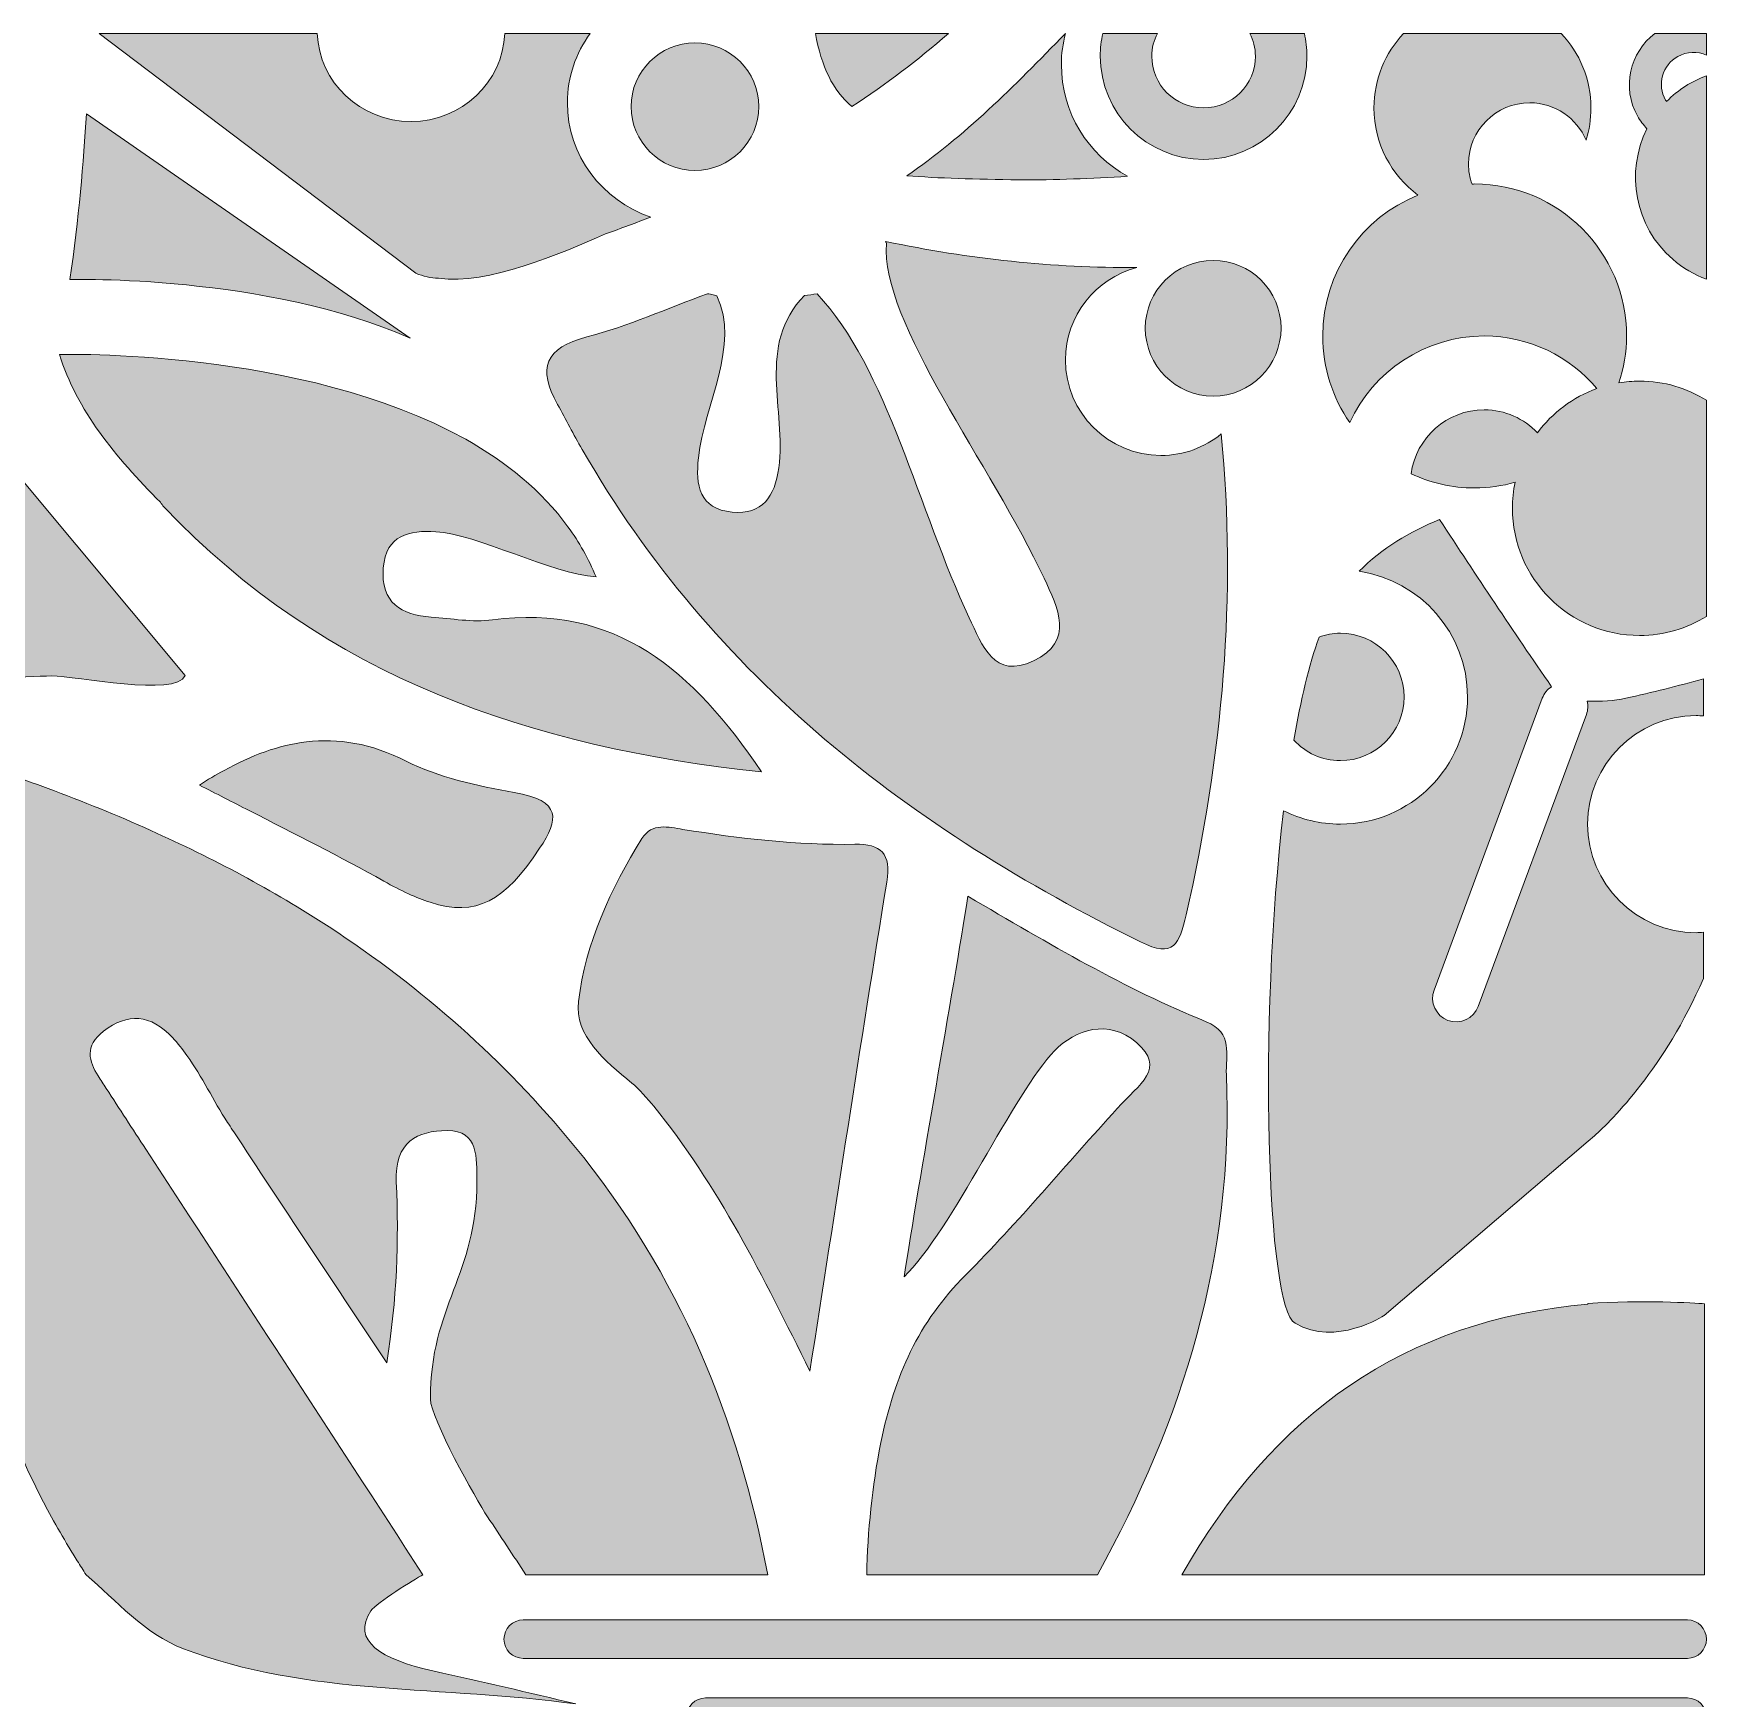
# Model space of a CAD drawing. Header units: inches. Extents: x 49 to 245, y -229 to -8.
# Drawn here: x 120.9 to 232, y -118.2 to -7.7 of the extents above; entities that cross this region are included whole.
import ezdxf

# ---------------------------------------------------------------- set-up
doc = ezdxf.new("R2010")
doc.units = ezdxf.units.IN
doc.header["$MEASUREMENT"] = 0
doc.layers.add('Layer 1', color=7, linetype='Continuous')

# ---------------------------------------------------------------- blocks, each defined once
blk = doc.blocks.new('block 2')
at = {"layer": 'Layer 1', "true_color": 0x434142}
h = blk.add_hatch(color=250, dxfattribs=at)
h.dxf.hatch_style = 2
edge = h.paths.add_edge_path()
edge.add_spline(control_points=[(147.82, -23.96), (151.14, -24.4), (155.81, -22.37), (158.92, -21.01), (159.96, -20.64), (160.94, -20.27), (161.91, -19.9), (158.69, -18.79), (156.38, -15.81), (156.38, -12.31), (156.38, -10.6), (156.95, -9.01), (157.89, -7.71), (157.89, -7.71), (152.22, -7.71), (152.22, -7.71), (152.1, -10.95), (149.37, -13.55), (146, -13.55), (142.63, -13.55), (139.89, -10.95), (139.78, -7.71), (139.78, -7.71), (125.3, -7.71), (125.3, -7.71), (125.3, -7.71), (146.32, -23.63), (146.32, -23.63), (146.81, -23.82), (147.31, -23.94), (147.82, -23.96)], knot_values=[0, 0, 0, 0, 1, 1, 1, 2, 2, 2, 3, 3, 3, 4, 4, 4, 5, 5, 5, 6, 6, 6, 7, 7, 7, 8, 8, 8, 9, 9, 9, 10, 10, 10, 10], degree=3, periodic=1)
h = blk.add_hatch(color=250, dxfattribs=at)
h.dxf.hatch_style = 2
edge = h.paths.add_edge_path()
edge.add_spline(control_points=[(175.27, -12.56), (177.52, -11.08), (179.65, -9.47), (181.67, -7.71), (181.67, -7.71), (172.84, -7.71), (172.84, -7.71), (173.25, -9.91), (173.98, -11.47), (175.27, -12.56)], knot_values=[0, 0, 0, 0, 1, 1, 1, 2, 2, 2, 3, 3, 3, 3], degree=3, periodic=1)
h = blk.add_hatch(color=250, dxfattribs=at)
h.dxf.hatch_style = 2
edge = h.paths.add_edge_path()
edge.add_spline(control_points=[(186.37, -17.42), (188.77, -17.44), (191.16, -17.34), (193.57, -17.19), (190.95, -15.75), (189.17, -12.97), (189.17, -9.77), (189.17, -9.06), (189.27, -8.37), (189.44, -7.71), (186.01, -11.23), (182.73, -14.56), (178.91, -17.15), (180.98, -17.32), (183.44, -17.39), (186.37, -17.42)], knot_values=[0, 0, 0, 0, 1, 1, 1, 2, 2, 2, 3, 3, 3, 4, 4, 4, 5, 5, 5, 5], degree=3, periodic=1)
h = blk.add_hatch(color=250, dxfattribs=at)
h.dxf.hatch_style = 2
edge = h.paths.add_edge_path()
edge.add_spline(control_points=[(198.61, -16.07), (202.39, -16.07), (205.47, -13), (205.47, -9.21), (205.47, -8.7), (205.41, -8.19), (205.3, -7.71), (205.3, -7.71), (201.69, -7.71), (201.69, -7.71), (201.91, -8.16), (202.05, -8.67), (202.05, -9.21), (202.05, -11.11), (200.51, -12.65), (198.61, -12.65), (196.72, -12.65), (195.17, -11.11), (195.17, -9.21), (195.17, -8.67), (195.31, -8.16), (195.54, -7.71), (195.54, -7.71), (191.92, -7.71), (191.92, -7.71), (191.82, -8.19), (191.75, -8.7), (191.75, -9.21), (191.75, -13), (194.83, -16.07), (198.61, -16.07)], knot_values=[0, 0, 0, 0, 1, 1, 1, 2, 2, 2, 3, 3, 3, 4, 4, 4, 5, 5, 5, 6, 6, 6, 7, 7, 7, 8, 8, 8, 9, 9, 9, 10, 10, 10, 10], degree=3, periodic=1)
h = blk.add_hatch(color=250, dxfattribs=at)
h.dxf.hatch_style = 2
edge = h.paths.add_edge_path()
edge.add_spline(control_points=[(226.18, -30.91), (226.5, -29.92), (226.69, -28.88), (226.69, -27.79), (226.69, -22.22), (222.17, -17.7), (216.6, -17.7), (216.54, -17.7), (216.49, -17.71), (216.43, -17.71), (216.28, -17.29), (216.19, -16.84), (216.19, -16.37), (216.19, -14.13), (218.01, -12.31), (220.26, -12.31), (221.94, -12.31), (223.38, -13.33), (224, -14.79), (224.21, -14.11), (224.32, -13.4), (224.32, -12.65), (224.32, -10.74), (223.57, -9), (222.35, -7.71), (222.35, -7.71), (211.89, -7.71), (211.89, -7.71), (210.67, -9), (209.92, -10.74), (209.92, -12.65), (209.92, -15.03), (211.07, -17.12), (212.84, -18.44), (209.13, -19.93), (206.52, -23.55), (206.52, -27.79), (206.52, -29.92), (207.18, -31.9), (208.31, -33.53), (209.87, -30.15), (213.28, -27.79), (217.24, -27.79), (220.24, -27.79), (222.92, -29.15), (224.72, -31.28), (223.13, -31.85), (221.76, -32.88), (220.77, -34.22), (219.88, -33.28), (218.63, -32.69), (217.24, -32.69), (214.75, -32.69), (212.71, -34.55), (212.38, -36.94), (213.66, -37.53), (215.09, -37.88), (216.6, -37.88), (217.54, -37.88), (218.43, -37.74), (219.29, -37.5), (219.17, -38.06), (219.11, -38.64), (219.11, -39.23), (219.11, -43.88), (222.9, -47.67), (227.55, -47.67), (229.18, -47.67), (230.7, -47.2), (231.99, -46.4), (231.99, -46.4), (231.99, -32.06), (231.99, -32.06), (230.7, -31.26), (229.18, -30.78), (227.55, -30.78), (227.08, -30.78), (226.63, -30.83), (226.18, -30.91)], knot_values=[0, 0, 0, 0, 1, 1, 1, 2, 2, 2, 3, 3, 3, 4, 4, 4, 5, 5, 5, 6, 6, 6, 7, 7, 7, 8, 8, 8, 9, 9, 9, 10, 10, 10, 11, 11, 11, 12, 12, 12, 13, 13, 13, 14, 14, 14, 15, 15, 15, 16, 16, 16, 17, 17, 17, 18, 18, 18, 19, 19, 19, 20, 20, 20, 21, 21, 21, 22, 22, 22, 23, 23, 23, 24, 24, 24, 25, 25, 25, 26, 26, 26, 26], degree=3, periodic=1)
h = blk.add_hatch(color=250, dxfattribs=at)
h.dxf.hatch_style = 2
edge = h.paths.add_edge_path()
edge.add_spline(control_points=[(230.09, -9.23), (230.7, -8.89), (231.4, -8.89), (231.99, -9.14), (231.99, -9.14), (231.99, -7.71), (231.99, -7.71), (231.99, -7.71), (228.57, -7.71), (228.57, -7.71), (226.9, -8.97), (226.36, -11.3), (227.41, -13.18), (227.59, -13.5), (227.8, -13.78), (228.04, -14.03), (226.6, -16.91), (227.21, -20.5), (229.75, -22.7), (230.43, -23.29), (231.19, -23.73), (231.99, -24.02), (231.99, -24.02), (231.99, -10.51), (231.99, -10.51), (231.02, -10.87), (230.11, -11.44), (229.34, -12.23), (229.32, -12.2), (229.29, -12.18), (229.27, -12.14), (228.69, -11.11), (229.06, -9.8), (230.09, -9.23)], knot_values=[0, 0, 0, 0, 1, 1, 1, 2, 2, 2, 3, 3, 3, 4, 4, 4, 5, 5, 5, 6, 6, 6, 7, 7, 7, 8, 8, 8, 9, 9, 9, 10, 10, 10, 11, 11, 11, 11], degree=3, periodic=1)
h = blk.add_hatch(color=250, dxfattribs=at)
h.dxf.hatch_style = 2
edge = h.paths.add_edge_path()
edge.add_spline(control_points=[(164.85, -16.8), (167.18, -16.8), (169.08, -14.9), (169.08, -12.56), (169.08, -10.23), (167.18, -8.33), (164.85, -8.33), (162.51, -8.33), (160.61, -10.23), (160.61, -12.56), (160.61, -14.9), (162.51, -16.8), (164.85, -16.8)], knot_values=[0, 0, 0, 0, 1, 1, 1, 2, 2, 2, 3, 3, 3, 4, 4, 4, 4], degree=3, periodic=1)
h = blk.add_hatch(color=250, dxfattribs=at)
h.dxf.hatch_style = 2
edge = h.paths.add_edge_path()
edge.add_spline(control_points=[(145.95, -27.94), (145.95, -27.94), (124.45, -13.04), (124.45, -13.04), (124.27, -16.17), (123.95, -20.05), (123.36, -24.04), (123.36, -24.04), (136.45, -23.71), (145.95, -27.94)], knot_values=[0, 0, 0, 0, 1, 1, 1, 2, 2, 2, 3, 3, 3, 3], degree=3, periodic=1)
h = blk.add_hatch(color=250, dxfattribs=at)
h.dxf.hatch_style = 2
edge = h.paths.add_edge_path()
edge.add_spline(control_points=[(167.32, -39.48), (165.13, -39.28), (164.88, -37.68), (165.08, -35.88), (165.47, -32.28), (167.88, -28.4), (166.29, -25.13), (165.92, -25.04), (165.78, -24.96), (165.68, -24.99), (163.01, -25.96), (160.4, -27.14), (157.68, -27.85), (154.89, -28.57), (154.39, -29.93), (155.73, -32.34), (156.28, -33.33), (156.79, -34.34), (157.36, -35.32), (166.1, -50.51), (179.19, -60.5), (194.42, -68.01), (196.66, -69.11), (197, -68.16), (197.45, -66.22), (199.88, -55.65), (200.82, -45.01), (199.78, -34.29), (198.69, -35.18), (197.3, -35.72), (195.78, -35.72), (192.28, -35.72), (189.44, -32.88), (189.44, -29.38), (189.44, -26.43), (191.45, -23.97), (194.17, -23.25), (188.64, -23.28), (183.08, -22.69), (177.5, -21.51), (177.52, -21.56), (177.56, -21.59), (177.56, -21.64), (177.12, -26.81), (184.56, -36.44), (188.02, -43.86), (188.95, -45.83), (190.07, -48.04), (187.32, -49.36), (184.7, -50.61), (183.92, -48.33), (183.05, -46.49), (179.69, -39.33), (177.61, -29.92), (172.96, -25), (172.68, -25.03), (172.4, -25.07), (172.11, -25.1), (168.9, -28.39), (170.92, -32.72), (170.41, -36.54), (170.15, -38.47), (169.33, -39.66), (167.32, -39.48)], knot_values=[0, 0, 0, 0, 1, 1, 1, 2, 2, 2, 3, 3, 3, 4, 4, 4, 5, 5, 5, 6, 6, 6, 7, 7, 7, 8, 8, 8, 9, 9, 9, 10, 10, 10, 11, 11, 11, 12, 12, 12, 13, 13, 13, 14, 14, 14, 15, 15, 15, 16, 16, 16, 17, 17, 17, 18, 18, 18, 19, 19, 19, 20, 20, 20, 21, 21, 21, 21], degree=3, periodic=1)
h = blk.add_hatch(color=250, dxfattribs=at)
h.dxf.hatch_style = 2
edge = h.paths.add_edge_path()
edge.add_spline(control_points=[(199.25, -22.77), (196.76, -22.77), (194.74, -24.78), (194.74, -27.27), (194.74, -29.76), (196.76, -31.78), (199.25, -31.78), (201.74, -31.78), (203.75, -29.76), (203.75, -27.27), (203.75, -24.78), (201.74, -22.77), (199.25, -22.77)], knot_values=[0, 0, 0, 0, 1, 1, 1, 2, 2, 2, 3, 3, 3, 4, 4, 4, 4], degree=3, periodic=1)
h = blk.add_hatch(color=250, dxfattribs=at)
h.dxf.hatch_style = 2
edge = h.paths.add_edge_path()
edge.add_spline(control_points=[(129.59, -39.13), (140.38, -50.48), (153.96, -55.1), (169.26, -56.72), (164.74, -49.99), (159.55, -45.54), (151.41, -46.63), (150.08, -46.81), (148.7, -46.55), (147.34, -46.45), (145.37, -46.31), (143.97, -45.5), (144.16, -43.19), (144.34, -40.97), (145.91, -40.68), (147.64, -40.78), (150.34, -40.93), (155.34, -43.58), (158.28, -43.78), (157.79, -42.58), (157.16, -41.48), (156.42, -40.46), (154.68, -38.06), (152.32, -36.15), (149.63, -34.65), (138.73, -28.56), (122.66, -29.02), (122.66, -29.02), (123.82, -32.71), (126.37, -35.82), (129.37, -38.83), (129.45, -38.92), (129.51, -39.04), (129.59, -39.13)], knot_values=[0, 0, 0, 0, 1, 1, 1, 2, 2, 2, 3, 3, 3, 4, 4, 4, 5, 5, 5, 6, 6, 6, 7, 7, 7, 8, 8, 8, 9, 9, 9, 10, 10, 10, 11, 11, 11, 11], degree=3, periodic=1)
h = blk.add_hatch(color=250, dxfattribs=at)
h.dxf.hatch_style = 2
edge = h.paths.add_edge_path()
edge.add_spline(control_points=[(131, -50.33), (131, -50.33), (120.22, -37.38), (120.22, -37.38), (120.22, -37.38), (119.58, -42.64), (119.06, -44.32), (118.54, -45.98), (116.11, -50.63), (116.11, -50.63), (116.11, -50.63), (120.31, -50.38), (122.17, -50.36), (123.74, -50.34), (130.43, -51.79), (131, -50.33)], knot_values=[0, 0, 0, 0, 1, 1, 1, 2, 2, 2, 3, 3, 3, 4, 4, 4, 5, 5, 5, 5], degree=3, periodic=1)
h = blk.add_hatch(color=250, dxfattribs=at)
h.dxf.hatch_style = 2
edge = h.paths.add_edge_path()
edge.add_spline(control_points=[(221.09, -51.84), (221.21, -51.51), (221.43, -51.25), (221.71, -51.07), (219.17, -47.41), (216.71, -43.7), (214.28, -39.97), (212.31, -40.77), (210.45, -41.88), (208.94, -43.41), (213, -44.02), (216.13, -47.52), (216.13, -51.75), (216.13, -56.41), (212.35, -60.19), (207.69, -60.19), (206.34, -60.19), (205.06, -59.87), (203.92, -59.3), (202.24, -73.47), (202.79, -92.24), (204.68, -93.33), (207.41, -94.91), (210.59, -92.81), (210.59, -92.81), (210.59, -92.81), (224.13, -81.24), (224.13, -81.24), (224.13, -81.24), (224.13, -81.24), (224.13, -81.24), (224.13, -81.24), (224.55, -80.88), (224.55, -80.88), (225.73, -79.83), (229.19, -76.39), (231.79, -70.45), (231.79, -70.45), (231.79, -67.37), (231.79, -67.37), (231.63, -67.38), (231.47, -67.4), (231.3, -67.4), (227.32, -67.4), (224.1, -64.17), (224.1, -60.19), (224.1, -56.21), (227.32, -52.99), (231.3, -52.99), (231.47, -52.99), (231.63, -53), (231.79, -53.01), (231.79, -53.01), (231.79, -50.54), (231.79, -50.54), (230.1, -51.02), (228.38, -51.46), (226.63, -51.84), (225.91, -51.99), (224.95, -52.07), (224.08, -52.03), (224.14, -52.32), (224.13, -52.63), (224.02, -52.92), (224.02, -52.92), (216.84, -72.29), (216.84, -72.29), (216.55, -73.1), (215.64, -73.52), (214.83, -73.22), (214.02, -72.92), (213.61, -72.01), (213.91, -71.21), (213.91, -71.21), (221.09, -51.84), (221.09, -51.84)], knot_values=[0, 0, 0, 0, 1, 1, 1, 2, 2, 2, 3, 3, 3, 4, 4, 4, 5, 5, 5, 6, 6, 6, 7, 7, 7, 8, 8, 8, 9, 9, 9, 10, 10, 10, 11, 11, 11, 12, 12, 12, 13, 13, 13, 14, 14, 14, 15, 15, 15, 16, 16, 16, 17, 17, 17, 18, 18, 18, 19, 19, 19, 20, 20, 20, 21, 21, 21, 22, 22, 22, 23, 23, 23, 24, 24, 24, 25, 25, 25, 25], degree=3, periodic=1)
h = blk.add_hatch(color=250, dxfattribs=at)
h.dxf.hatch_style = 2
edge = h.paths.add_edge_path()
edge.add_spline(control_points=[(206.28, -47.78), (205.61, -49.62), (205.05, -51.96), (204.6, -54.62), (205.37, -55.45), (206.47, -55.98), (207.69, -55.98), (210.02, -55.98), (211.92, -54.08), (211.92, -51.75), (211.92, -49.42), (210.02, -47.52), (207.69, -47.52), (207.19, -47.52), (206.72, -47.62), (206.28, -47.78)], knot_values=[0, 0, 0, 0, 1, 1, 1, 2, 2, 2, 3, 3, 3, 4, 4, 4, 5, 5, 5, 5], degree=3, periodic=1)
h = blk.add_hatch(color=250, dxfattribs=at)
h.dxf.hatch_style = 2
edge = h.paths.add_edge_path()
edge.add_spline(control_points=[(147.29, -98.36), (147.29, -99.62), (150.31, -105), (151.08, -106.17), (151.93, -107.45), (152.78, -108.74), (153.63, -110.03), (153.63, -110.03), (169.68, -110.03), (169.68, -110.03), (167.74, -99.75), (163.87, -90.13), (156.81, -81.52), (154.46, -78.65), (151.95, -76.06), (149.3, -73.7), (146.53, -71.23), (143.62, -69.01), (140.57, -67.02), (136.81, -64.57), (132.84, -62.46), (128.72, -60.61), (126.49, -59.61), (124.22, -58.68), (121.91, -57.83), (120.04, -57.13), (118.14, -56.49), (116.22, -55.87), (114.68, -55.38), (114.06, -55.73), (113.87, -57.51), (113.55, -60.5), (113.41, -63.49), (113.39, -66.47), (113.39, -67.84), (113.41, -69.21), (113.47, -70.57), (113.57, -73.11), (113.77, -75.64), (114.06, -78.16), (114.27, -80.03), (114.54, -81.9), (114.85, -83.77), (115.1, -85.28), (115.38, -86.8), (115.69, -88.31), (117.09, -95), (119.27, -100.93), (122.14, -106.2), (122.51, -106.87), (122.89, -107.53), (123.28, -108.18), (123.47, -108.49), (123.66, -108.8), (123.85, -109.1), (124.05, -109.41), (124.23, -109.72), (124.43, -110.02), (124.43, -110.02), (124.43, -110.03), (124.43, -110.03), (124.43, -110.03), (124.43, -110.03), (124.43, -110.03), (126.45, -111.73), (128.3, -113.93), (130.89, -114.93), (139.07, -118.09), (148.26, -117.38), (156.95, -118.6), (153.82, -117.85), (150.69, -117.11), (147.53, -116.42), (143.97, -115.63), (142.02, -114.41), (143.34, -112.41), (143.69, -111.89), (146.26, -110.3), (146.79, -110.03), (146.79, -110.03), (146.79, -110.03), (146.79, -110.03), (146.79, -110.03), (146.79, -110.03), (146.79, -110.03), (140.68, -100.6), (134.54, -91.18), (128.4, -81.78), (127.52, -80.43), (126.65, -79.09), (125.77, -77.74), (125.59, -77.46), (125.4, -77.18), (125.23, -76.91), (124.63, -75.92), (124.31, -74.94), (125.59, -73.94), (127.18, -72.7), (128.73, -72.81), (130.17, -74.36), (130.52, -74.74), (130.83, -75.14), (131.13, -75.56), (132.13, -76.97), (132.88, -78.54), (133.82, -79.99), (134.04, -80.33), (134.27, -80.67), (134.5, -81.01), (137.76, -86.02), (141.09, -90.98), (144.39, -95.96), (145.07, -91.73), (145.2, -87.83), (145.02, -83.94), (144.9, -81.29), (146.42, -80.54), (148.4, -80.54), (150.51, -80.54), (150.36, -82.36), (150.37, -83.9), (150.38, -90.11), (147.27, -92.16), (147.29, -98.36)], knot_values=[0, 0, 0, 0, 1, 1, 1, 2, 2, 2, 3, 3, 3, 4, 4, 4, 5, 5, 5, 6, 6, 6, 7, 7, 7, 8, 8, 8, 9, 9, 9, 10, 10, 10, 11, 11, 11, 12, 12, 12, 13, 13, 13, 14, 14, 14, 15, 15, 15, 16, 16, 16, 17, 17, 17, 18, 18, 18, 19, 19, 19, 20, 20, 20, 21, 21, 21, 22, 22, 22, 23, 23, 23, 24, 24, 24, 25, 25, 25, 26, 26, 26, 27, 27, 27, 28, 28, 28, 29, 29, 29, 30, 30, 30, 31, 31, 31, 32, 32, 32, 33, 33, 33, 34, 34, 34, 35, 35, 35, 36, 36, 36, 37, 37, 37, 38, 38, 38, 39, 39, 39, 40, 40, 40, 41, 41, 41, 41], degree=3, periodic=1)
h = blk.add_hatch(color=250, dxfattribs=at)
h.dxf.hatch_style = 2
edge = h.paths.add_edge_path()
edge.add_spline(control_points=[(147.27, -65.38), (150.33, -66.37), (152.23, -65.31), (154.54, -61.8), (155.81, -59.88), (156.03, -58.65), (152.85, -58.09), (150.38, -57.67), (147.81, -57.08), (145.68, -56.01), (143.33, -54.83), (141.16, -54.48), (139.06, -54.73), (137.21, -54.95), (135.41, -55.63), (133.59, -56.63), (133.04, -56.92), (132.5, -57.25), (131.95, -57.6), (133.06, -58.17), (134.16, -58.73), (135.25, -59.29), (138.31, -60.85), (141.3, -62.36), (144.2, -63.98), (145.36, -64.63), (146.36, -65.09), (147.27, -65.38)], knot_values=[0, 0, 0, 0, 1, 1, 1, 2, 2, 2, 3, 3, 3, 4, 4, 4, 5, 5, 5, 6, 6, 6, 7, 7, 7, 8, 8, 8, 9, 9, 9, 9], degree=3, periodic=1)
h = blk.add_hatch(color=250, dxfattribs=at)
h.dxf.hatch_style = 2
edge = h.paths.add_edge_path()
edge.add_spline(control_points=[(177.58, -64.04), (177.89, -62.13), (177.19, -61.51), (175.47, -61.53), (171.63, -61.59), (167.83, -61.15), (164.04, -60.54), (163.1, -60.39), (162, -60.08), (161.33, -61.15), (159.25, -64.47), (157.58, -68.12), (157.12, -71.96), (156.85, -74.24), (158.84, -75.9), (160.66, -77.38), (161.11, -77.75), (161.72, -78.44), (162.11, -78.92), (166.4, -84.18), (169.36, -90.24), (172.48, -96.5), (174.17, -85.68), (175.83, -74.86), (177.58, -64.04)], knot_values=[0, 0, 0, 0, 1, 1, 1, 2, 2, 2, 3, 3, 3, 4, 4, 4, 5, 5, 5, 6, 6, 6, 7, 7, 7, 8, 8, 8, 8], degree=3, periodic=1)
h = blk.add_hatch(color=250, dxfattribs=at)
h.dxf.hatch_style = 2
edge = h.paths.add_edge_path()
edge.add_spline(control_points=[(200.12, -76.83), (200.07, -75.54), (200.59, -74.04), (198.79, -73.31), (193.4, -71.14), (188.4, -68.16), (182.96, -64.98), (181.97, -71.35), (179.73, -83.8), (178.73, -90.25), (181.91, -87.15), (186.04, -77.99), (188.72, -75.24), (190.1, -73.82), (192.3, -73.09), (194.17, -74.71), (196.13, -76.4), (194.38, -77.42), (192.88, -79.07), (189.52, -82.75), (186.32, -86.61), (182.81, -90.13), (179.68, -93.26), (178.09, -96.81), (177.19, -101.25), (176.59, -104.19), (176.32, -107.11), (176.25, -110.03), (176.25, -110.03), (191.56, -110.03), (191.56, -110.03), (197.22, -99.78), (200.65, -88.86), (200.12, -76.83)], knot_values=[0, 0, 0, 0, 1, 1, 1, 2, 2, 2, 3, 3, 3, 4, 4, 4, 5, 5, 5, 6, 6, 6, 7, 7, 7, 8, 8, 8, 9, 9, 9, 10, 10, 10, 11, 11, 11, 11], degree=3, periodic=1)
h = blk.add_hatch(color=250, dxfattribs=at)
h.dxf.hatch_style = 2
edge = h.paths.add_edge_path()
edge.add_spline(control_points=[(231.87, -110.03), (231.87, -110.03), (231.87, -92.03), (231.87, -92.03), (231.19, -91.98), (227.7, -91.77), (224.12, -92.02), (224.12, -92.02), (224.12, -92.06), (224.12, -92.06), (211.9, -93.1), (203.17, -99.42), (197.17, -110.03), (197.17, -110.03), (202.03, -110.03), (202.03, -110.03), (202.03, -110.03), (231.87, -110.03), (231.87, -110.03)], knot_values=[0, 0, 0, 0, 1, 1, 1, 2, 2, 2, 3, 3, 3, 4, 4, 4, 5, 5, 5, 6, 6, 6, 6], degree=3, periodic=1)
h = blk.add_hatch(color=250, dxfattribs=at)
h.dxf.hatch_style = 2
edge = h.paths.add_edge_path()
edge.add_spline(control_points=[(127.91, -126.81), (127.86, -126.78), (127.82, -126.75), (127.77, -126.72), (127.54, -126.43), (127.24, -126.14), (126.91, -125.83), (125.59, -124.61), (124.33, -123.34), (123.13, -122.02), (122.92, -122.04), (122.71, -122.05), (122.5, -122.06), (112.99, -122.94), (109.49, -125.9), (109.83, -133.53), (110.04, -138.19), (111.8, -142.8), (112.1, -147.46), (112.24, -149.64), (111.2, -153.33), (109.57, -153.78), (106.94, -154.5), (103.07, -153.58), (100.32, -152.45), (99.35, -152.05), (98.49, -151.34), (97.75, -150.51), (95.89, -146.7), (96.27, -141.63), (96.53, -139.57), (96.57, -139.29), (96.62, -139), (96.66, -138.7), (96.66, -138.66), (96.67, -138.64), (96.67, -138.64), (96.67, -138.64), (96.67, -138.64), (96.67, -138.64), (97.49, -132.38), (97.15, -123.32), (98.89, -120.33), (101.57, -115.7), (117.52, -114.87), (115.67, -111.75), (115.67, -111.75), (115.67, -111.75), (115.68, -111.75), (115.44, -111.33), (115.19, -110.91), (114.97, -110.48), (114.75, -110.06), (114.51, -109.7), (114.27, -109.35), (114.27, -109.35), (114.27, -109.35), (114.27, -109.35), (114.26, -109.34), (114.25, -109.32), (114.24, -109.31), (114.17, -109.21), (114.1, -109.12), (114.03, -109.03), (113.96, -108.94), (113.89, -108.84), (113.81, -108.75), (113.79, -108.72), (113.77, -108.7), (113.75, -108.68), (113.61, -108.51), (113.46, -108.36), (113.31, -108.22), (113.28, -108.19), (113.24, -108.16), (113.2, -108.12), (113.06, -108), (112.92, -107.88), (112.77, -107.77), (112.71, -107.73), (112.66, -107.69), (112.6, -107.66), (112.46, -107.56), (112.32, -107.47), (112.17, -107.39), (112.09, -107.34), (112, -107.31), (111.92, -107.27), (111.85, -107.23), (111.78, -107.21), (111.72, -107.17), (111.65, -107.14), (111.58, -107.11), (111.51, -107.08), (111.39, -107.03), (111.25, -106.99), (111.12, -106.95), (111.01, -106.92), (110.9, -106.88), (110.78, -106.85), (110.52, -106.78), (110.25, -106.72), (109.97, -106.68), (106.31, -106.14), (102.7, -105.88), (99.16, -105.88), (97.58, -105.88), (96.01, -105.95), (94.46, -106.06), (94.46, -106.06), (94.52, -106.05), (94.52, -106.05), (77.12, -107.21), (71.87, -112.22), (71.87, -112.22), (71.87, -112.22), (71.88, -112.21), (71.88, -112.21), (71.59, -112.37), (71.39, -112.55), (71.31, -112.75), (71.29, -112.76), (71.27, -112.77), (71.26, -112.77), (71.27, -112.79), (71.28, -112.81), (71.29, -112.82), (71.28, -112.87), (71.26, -112.91), (71.26, -112.95), (71.26, -113.02), (71.27, -113.09), (71.3, -113.16), (71.3, -113.16), (71.3, -113.15), (71.3, -113.15), (71.3, -113.15), (71.32, -113.19), (71.32, -113.19), (71.35, -113.24), (71.38, -113.29), (71.42, -113.34), (71.42, -113.34), (73.89, -117.22), (73.89, -117.22), (79.87, -127.67), (84.35, -138.59), (85.75, -150.48), (86.05, -153.03), (88.15, -156.81), (90.63, -157.59), (98.62, -160.09), (107.06, -162.14), (115.55, -163.04), (121.49, -163.68), (124.78, -160.25), (123.45, -155.17), (122.31, -150.8), (120.88, -146.47), (119.79, -142.09), (117.89, -134.42), (120.79, -128.91), (127.91, -126.81)], knot_values=[0, 0, 0, 0, 1, 1, 1, 2, 2, 2, 3, 3, 3, 4, 4, 4, 5, 5, 5, 6, 6, 6, 7, 7, 7, 8, 8, 8, 9, 9, 9, 10, 10, 10, 11, 11, 11, 12, 12, 12, 13, 13, 13, 14, 14, 14, 15, 15, 15, 16, 16, 16, 17, 17, 17, 18, 18, 18, 19, 19, 19, 20, 20, 20, 21, 21, 21, 22, 22, 22, 23, 23, 23, 24, 24, 24, 25, 25, 25, 26, 26, 26, 27, 27, 27, 28, 28, 28, 29, 29, 29, 30, 30, 30, 31, 31, 31, 32, 32, 32, 33, 33, 33, 34, 34, 34, 35, 35, 35, 36, 36, 36, 37, 37, 37, 38, 38, 38, 39, 39, 39, 40, 40, 40, 41, 41, 41, 42, 42, 42, 43, 43, 43, 44, 44, 44, 45, 45, 45, 46, 46, 46, 47, 47, 47, 48, 48, 48, 49, 49, 49, 50, 50, 50, 51, 51, 51, 52, 52, 52, 53, 53, 53, 54, 54, 54, 54], degree=3, periodic=1)
h = blk.add_hatch(color=250, dxfattribs=at)
h.dxf.hatch_style = 2
edge = h.paths.add_edge_path()
edge.add_spline(control_points=[(230.72, -113.02), (230.72, -113.02), (153.45, -113.02), (153.45, -113.02), (152.75, -113.02), (152.17, -113.6), (152.17, -114.3), (152.17, -115), (152.75, -115.57), (153.45, -115.57), (153.45, -115.57), (230.72, -115.57), (230.72, -115.57), (231.42, -115.57), (231.99, -115), (231.99, -114.3), (231.99, -113.6), (231.42, -113.02), (230.72, -113.02)], knot_values=[0, 0, 0, 0, 1, 1, 1, 2, 2, 2, 3, 3, 3, 4, 4, 4, 5, 5, 5, 6, 6, 6, 6], degree=3, periodic=1)
h = blk.add_hatch(color=250, dxfattribs=at)
h.dxf.hatch_style = 2
edge = h.paths.add_edge_path()
edge.add_spline(control_points=[(230.72, -118.2), (230.72, -118.2), (165.55, -118.2), (165.55, -118.2), (164.85, -118.2), (164.28, -118.77), (164.28, -119.47), (164.28, -120.17), (164.85, -120.74), (165.55, -120.74), (165.55, -120.74), (230.72, -120.74), (230.72, -120.74), (231.42, -120.74), (231.99, -120.17), (231.99, -119.47), (231.99, -118.77), (231.42, -118.2), (230.72, -118.2)], knot_values=[0, 0, 0, 0, 1, 1, 1, 2, 2, 2, 3, 3, 3, 4, 4, 4, 5, 5, 5, 6, 6, 6, 6], degree=3, periodic=1)
at = {"layer": 'Layer 1', "lineweight": 0}
for points, knots in [([(147.82, -23.96), (151.14, -24.4), (155.81, -22.37), (158.92, -21.01), (159.96, -20.64), (160.94, -20.27), (161.91, -19.9), (158.69, -18.79), (156.38, -15.81), (156.38, -12.31), (156.38, -10.6), (156.95, -9.01), (157.89, -7.71), (157.89, -7.71), (152.22, -7.71), (152.22, -7.71), (152.1, -10.95), (149.37, -13.55), (146, -13.55), (142.63, -13.55), (139.89, -10.95), (139.78, -7.71), (139.78, -7.71), (125.3, -7.71), (125.3, -7.71), (125.3, -7.71), (146.32, -23.63), (146.32, -23.63), (146.81, -23.82), (147.31, -23.94), (147.82, -23.96)], [0, 0, 0, 0, 1, 1, 1, 2, 2, 2, 3, 3, 3, 4, 4, 4, 5, 5, 5, 6, 6, 6, 7, 7, 7, 8, 8, 8, 9, 9, 9, 10, 10, 10, 10]), ([(175.27, -12.56), (177.52, -11.08), (179.65, -9.47), (181.67, -7.71), (181.67, -7.71), (172.84, -7.71), (172.84, -7.71), (173.25, -9.91), (173.98, -11.47), (175.27, -12.56)], [0, 0, 0, 0, 1, 1, 1, 2, 2, 2, 3, 3, 3, 3]), ([(186.37, -17.42), (188.77, -17.44), (191.16, -17.34), (193.57, -17.19), (190.95, -15.75), (189.17, -12.97), (189.17, -9.77), (189.17, -9.06), (189.27, -8.37), (189.44, -7.71), (186.01, -11.23), (182.73, -14.56), (178.91, -17.15), (180.98, -17.32), (183.44, -17.39), (186.37, -17.42)], [0, 0, 0, 0, 1, 1, 1, 2, 2, 2, 3, 3, 3, 4, 4, 4, 5, 5, 5, 5]), ([(198.61, -16.07), (202.39, -16.07), (205.47, -13), (205.47, -9.21), (205.47, -8.7), (205.41, -8.19), (205.3, -7.71), (205.3, -7.71), (201.69, -7.71), (201.69, -7.71), (201.91, -8.16), (202.05, -8.67), (202.05, -9.21), (202.05, -11.11), (200.51, -12.65), (198.61, -12.65), (196.72, -12.65), (195.17, -11.11), (195.17, -9.21), (195.17, -8.67), (195.31, -8.16), (195.54, -7.71), (195.54, -7.71), (191.92, -7.71), (191.92, -7.71), (191.82, -8.19), (191.75, -8.7), (191.75, -9.21), (191.75, -13), (194.83, -16.07), (198.61, -16.07)], [0, 0, 0, 0, 1, 1, 1, 2, 2, 2, 3, 3, 3, 4, 4, 4, 5, 5, 5, 6, 6, 6, 7, 7, 7, 8, 8, 8, 9, 9, 9, 10, 10, 10, 10]), ([(226.18, -30.91), (226.5, -29.92), (226.69, -28.88), (226.69, -27.79), (226.69, -22.22), (222.17, -17.7), (216.6, -17.7), (216.54, -17.7), (216.49, -17.71), (216.43, -17.71), (216.28, -17.29), (216.19, -16.84), (216.19, -16.37), (216.19, -14.13), (218.01, -12.31), (220.26, -12.31), (221.94, -12.31), (223.38, -13.33), (224, -14.79), (224.21, -14.11), (224.32, -13.4), (224.32, -12.65), (224.32, -10.74), (223.57, -9), (222.35, -7.71), (222.35, -7.71), (211.89, -7.71), (211.89, -7.71), (210.67, -9), (209.92, -10.74), (209.92, -12.65), (209.92, -15.03), (211.07, -17.12), (212.84, -18.44), (209.13, -19.93), (206.52, -23.55), (206.52, -27.79), (206.52, -29.92), (207.18, -31.9), (208.31, -33.53), (209.87, -30.15), (213.28, -27.79), (217.24, -27.79), (220.24, -27.79), (222.92, -29.15), (224.72, -31.28), (223.13, -31.85), (221.76, -32.88), (220.77, -34.22), (219.88, -33.28), (218.63, -32.69), (217.24, -32.69), (214.75, -32.69), (212.71, -34.55), (212.38, -36.94), (213.66, -37.53), (215.09, -37.88), (216.6, -37.88), (217.54, -37.88), (218.43, -37.74), (219.29, -37.5), (219.17, -38.06), (219.11, -38.64), (219.11, -39.23), (219.11, -43.88), (222.9, -47.67), (227.55, -47.67), (229.18, -47.67), (230.7, -47.2), (231.99, -46.4), (231.99, -46.4), (231.99, -32.06), (231.99, -32.06), (230.7, -31.26), (229.18, -30.78), (227.55, -30.78), (227.08, -30.78), (226.63, -30.83), (226.18, -30.91)], [0, 0, 0, 0, 1, 1, 1, 2, 2, 2, 3, 3, 3, 4, 4, 4, 5, 5, 5, 6, 6, 6, 7, 7, 7, 8, 8, 8, 9, 9, 9, 10, 10, 10, 11, 11, 11, 12, 12, 12, 13, 13, 13, 14, 14, 14, 15, 15, 15, 16, 16, 16, 17, 17, 17, 18, 18, 18, 19, 19, 19, 20, 20, 20, 21, 21, 21, 22, 22, 22, 23, 23, 23, 24, 24, 24, 25, 25, 25, 26, 26, 26, 26]), ([(230.09, -9.23), (230.7, -8.89), (231.4, -8.89), (231.99, -9.14), (231.99, -9.14), (231.99, -7.71), (231.99, -7.71), (231.99, -7.71), (228.57, -7.71), (228.57, -7.71), (226.9, -8.97), (226.36, -11.3), (227.41, -13.18), (227.59, -13.5), (227.8, -13.78), (228.04, -14.03), (226.6, -16.91), (227.21, -20.5), (229.75, -22.7), (230.43, -23.29), (231.19, -23.73), (231.99, -24.02), (231.99, -24.02), (231.99, -10.51), (231.99, -10.51), (231.02, -10.87), (230.11, -11.44), (229.34, -12.23), (229.32, -12.2), (229.29, -12.18), (229.27, -12.14), (228.69, -11.11), (229.06, -9.8), (230.09, -9.23)], [0, 0, 0, 0, 1, 1, 1, 2, 2, 2, 3, 3, 3, 4, 4, 4, 5, 5, 5, 6, 6, 6, 7, 7, 7, 8, 8, 8, 9, 9, 9, 10, 10, 10, 11, 11, 11, 11]), ([(164.85, -16.8), (167.18, -16.8), (169.08, -14.9), (169.08, -12.56), (169.08, -10.23), (167.18, -8.33), (164.85, -8.33), (162.51, -8.33), (160.61, -10.23), (160.61, -12.56), (160.61, -14.9), (162.51, -16.8), (164.85, -16.8)], [0, 0, 0, 0, 1, 1, 1, 2, 2, 2, 3, 3, 3, 4, 4, 4, 4]), ([(145.95, -27.94), (145.95, -27.94), (124.45, -13.04), (124.45, -13.04), (124.27, -16.17), (123.95, -20.05), (123.36, -24.04), (123.36, -24.04), (136.45, -23.71), (145.95, -27.94)], [0, 0, 0, 0, 1, 1, 1, 2, 2, 2, 3, 3, 3, 3]), ([(167.32, -39.48), (165.13, -39.28), (164.88, -37.68), (165.08, -35.88), (165.47, -32.28), (167.88, -28.4), (166.29, -25.13), (165.92, -25.04), (165.78, -24.96), (165.68, -24.99), (163.01, -25.96), (160.4, -27.14), (157.68, -27.85), (154.89, -28.57), (154.39, -29.93), (155.73, -32.34), (156.28, -33.33), (156.79, -34.34), (157.36, -35.32), (166.1, -50.51), (179.19, -60.5), (194.42, -68.01), (196.66, -69.11), (197, -68.16), (197.45, -66.22), (199.88, -55.65), (200.82, -45.01), (199.78, -34.29), (198.69, -35.18), (197.3, -35.72), (195.78, -35.72), (192.28, -35.72), (189.44, -32.88), (189.44, -29.38), (189.44, -26.43), (191.45, -23.97), (194.17, -23.25), (188.64, -23.28), (183.08, -22.69), (177.5, -21.51), (177.52, -21.56), (177.56, -21.59), (177.56, -21.64), (177.12, -26.81), (184.56, -36.44), (188.02, -43.86), (188.95, -45.83), (190.07, -48.04), (187.32, -49.36), (184.7, -50.61), (183.92, -48.33), (183.05, -46.49), (179.69, -39.33), (177.61, -29.92), (172.96, -25), (172.68, -25.03), (172.4, -25.07), (172.11, -25.1), (168.9, -28.39), (170.92, -32.72), (170.41, -36.54), (170.15, -38.47), (169.33, -39.66), (167.32, -39.48)], [0, 0, 0, 0, 1, 1, 1, 2, 2, 2, 3, 3, 3, 4, 4, 4, 5, 5, 5, 6, 6, 6, 7, 7, 7, 8, 8, 8, 9, 9, 9, 10, 10, 10, 11, 11, 11, 12, 12, 12, 13, 13, 13, 14, 14, 14, 15, 15, 15, 16, 16, 16, 17, 17, 17, 18, 18, 18, 19, 19, 19, 20, 20, 20, 21, 21, 21, 21]), ([(199.25, -22.77), (196.76, -22.77), (194.74, -24.78), (194.74, -27.27), (194.74, -29.76), (196.76, -31.78), (199.25, -31.78), (201.74, -31.78), (203.75, -29.76), (203.75, -27.27), (203.75, -24.78), (201.74, -22.77), (199.25, -22.77)], [0, 0, 0, 0, 1, 1, 1, 2, 2, 2, 3, 3, 3, 4, 4, 4, 4]), ([(129.59, -39.13), (140.38, -50.48), (153.96, -55.1), (169.26, -56.72), (164.74, -49.99), (159.55, -45.54), (151.41, -46.63), (150.08, -46.81), (148.7, -46.55), (147.34, -46.45), (145.37, -46.31), (143.97, -45.5), (144.16, -43.19), (144.34, -40.97), (145.91, -40.68), (147.64, -40.78), (150.34, -40.93), (155.34, -43.58), (158.28, -43.78), (157.79, -42.58), (157.16, -41.48), (156.42, -40.46), (154.68, -38.06), (152.32, -36.15), (149.63, -34.65), (138.73, -28.56), (122.66, -29.02), (122.66, -29.02), (123.82, -32.71), (126.37, -35.82), (129.37, -38.83), (129.45, -38.92), (129.51, -39.04), (129.59, -39.13)], [0, 0, 0, 0, 1, 1, 1, 2, 2, 2, 3, 3, 3, 4, 4, 4, 5, 5, 5, 6, 6, 6, 7, 7, 7, 8, 8, 8, 9, 9, 9, 10, 10, 10, 11, 11, 11, 11]), ([(131, -50.33), (131, -50.33), (120.22, -37.38), (120.22, -37.38), (120.22, -37.38), (119.58, -42.64), (119.06, -44.32), (118.54, -45.98), (116.11, -50.63), (116.11, -50.63), (116.11, -50.63), (120.31, -50.38), (122.17, -50.36), (123.74, -50.34), (130.43, -51.79), (131, -50.33)], [0, 0, 0, 0, 1, 1, 1, 2, 2, 2, 3, 3, 3, 4, 4, 4, 5, 5, 5, 5]), ([(221.09, -51.84), (221.21, -51.51), (221.43, -51.25), (221.71, -51.07), (219.17, -47.41), (216.71, -43.7), (214.28, -39.97), (212.31, -40.77), (210.45, -41.88), (208.94, -43.41), (213, -44.02), (216.13, -47.52), (216.13, -51.75), (216.13, -56.41), (212.35, -60.19), (207.69, -60.19), (206.34, -60.19), (205.06, -59.87), (203.92, -59.3), (202.24, -73.47), (202.79, -92.24), (204.68, -93.33), (207.41, -94.91), (210.59, -92.81), (210.59, -92.81), (210.59, -92.81), (224.13, -81.24), (224.13, -81.24), (224.13, -81.24), (224.13, -81.24), (224.13, -81.24), (224.13, -81.24), (224.55, -80.88), (224.55, -80.88), (225.73, -79.83), (229.19, -76.39), (231.79, -70.45), (231.79, -70.45), (231.79, -67.37), (231.79, -67.37), (231.63, -67.38), (231.47, -67.4), (231.3, -67.4), (227.32, -67.4), (224.1, -64.17), (224.1, -60.19), (224.1, -56.21), (227.32, -52.99), (231.3, -52.99), (231.47, -52.99), (231.63, -53), (231.79, -53.01), (231.79, -53.01), (231.79, -50.54), (231.79, -50.54), (230.1, -51.02), (228.38, -51.46), (226.63, -51.84), (225.91, -51.99), (224.95, -52.07), (224.08, -52.03), (224.14, -52.32), (224.13, -52.63), (224.02, -52.92), (224.02, -52.92), (216.84, -72.29), (216.84, -72.29), (216.55, -73.1), (215.64, -73.52), (214.83, -73.22), (214.02, -72.92), (213.61, -72.01), (213.91, -71.21), (213.91, -71.21), (221.09, -51.84), (221.09, -51.84)], [0, 0, 0, 0, 1, 1, 1, 2, 2, 2, 3, 3, 3, 4, 4, 4, 5, 5, 5, 6, 6, 6, 7, 7, 7, 8, 8, 8, 9, 9, 9, 10, 10, 10, 11, 11, 11, 12, 12, 12, 13, 13, 13, 14, 14, 14, 15, 15, 15, 16, 16, 16, 17, 17, 17, 18, 18, 18, 19, 19, 19, 20, 20, 20, 21, 21, 21, 22, 22, 22, 23, 23, 23, 24, 24, 24, 25, 25, 25, 25]), ([(206.28, -47.78), (205.61, -49.62), (205.05, -51.96), (204.6, -54.62), (205.37, -55.45), (206.47, -55.98), (207.69, -55.98), (210.02, -55.98), (211.92, -54.08), (211.92, -51.75), (211.92, -49.42), (210.02, -47.52), (207.69, -47.52), (207.19, -47.52), (206.72, -47.62), (206.28, -47.78)], [0, 0, 0, 0, 1, 1, 1, 2, 2, 2, 3, 3, 3, 4, 4, 4, 5, 5, 5, 5]), ([(147.29, -98.36), (147.29, -99.62), (150.31, -105), (151.08, -106.17), (151.93, -107.45), (152.78, -108.74), (153.63, -110.03), (153.63, -110.03), (169.68, -110.03), (169.68, -110.03), (167.74, -99.75), (163.87, -90.13), (156.81, -81.52), (154.46, -78.65), (151.95, -76.06), (149.3, -73.7), (146.53, -71.23), (143.62, -69.01), (140.57, -67.02), (136.81, -64.57), (132.84, -62.46), (128.72, -60.61), (126.49, -59.61), (124.22, -58.68), (121.91, -57.83), (120.04, -57.13), (118.14, -56.49), (116.22, -55.87), (114.68, -55.38), (114.06, -55.73), (113.87, -57.51), (113.55, -60.5), (113.41, -63.49), (113.39, -66.47), (113.39, -67.84), (113.41, -69.21), (113.47, -70.57), (113.57, -73.11), (113.77, -75.64), (114.06, -78.16), (114.27, -80.03), (114.54, -81.9), (114.85, -83.77), (115.1, -85.28), (115.38, -86.8), (115.69, -88.31), (117.09, -95), (119.27, -100.93), (122.14, -106.2), (122.51, -106.87), (122.89, -107.53), (123.28, -108.18), (123.47, -108.49), (123.66, -108.8), (123.85, -109.1), (124.05, -109.41), (124.23, -109.72), (124.43, -110.02), (124.43, -110.02), (124.43, -110.03), (124.43, -110.03), (124.43, -110.03), (124.43, -110.03), (124.43, -110.03), (126.45, -111.73), (128.3, -113.93), (130.89, -114.93), (139.07, -118.09), (148.26, -117.38), (156.95, -118.6), (153.82, -117.85), (150.69, -117.11), (147.53, -116.42), (143.97, -115.63), (142.02, -114.41), (143.34, -112.41), (143.69, -111.89), (146.26, -110.3), (146.79, -110.03), (146.79, -110.03), (146.79, -110.03), (146.79, -110.03), (146.79, -110.03), (146.79, -110.03), (146.79, -110.03), (140.68, -100.6), (134.54, -91.18), (128.4, -81.78), (127.52, -80.43), (126.65, -79.09), (125.77, -77.74), (125.59, -77.46), (125.4, -77.18), (125.23, -76.91), (124.63, -75.92), (124.31, -74.94), (125.59, -73.94), (127.18, -72.7), (128.73, -72.81), (130.17, -74.36), (130.52, -74.74), (130.83, -75.14), (131.13, -75.56), (132.13, -76.97), (132.88, -78.54), (133.82, -79.99), (134.04, -80.33), (134.27, -80.67), (134.5, -81.01), (137.76, -86.02), (141.09, -90.98), (144.39, -95.96), (145.07, -91.73), (145.2, -87.83), (145.02, -83.94), (144.9, -81.29), (146.42, -80.54), (148.4, -80.54), (150.51, -80.54), (150.36, -82.36), (150.37, -83.9), (150.38, -90.11), (147.27, -92.16), (147.29, -98.36)], [0, 0, 0, 0, 1, 1, 1, 2, 2, 2, 3, 3, 3, 4, 4, 4, 5, 5, 5, 6, 6, 6, 7, 7, 7, 8, 8, 8, 9, 9, 9, 10, 10, 10, 11, 11, 11, 12, 12, 12, 13, 13, 13, 14, 14, 14, 15, 15, 15, 16, 16, 16, 17, 17, 17, 18, 18, 18, 19, 19, 19, 20, 20, 20, 21, 21, 21, 22, 22, 22, 23, 23, 23, 24, 24, 24, 25, 25, 25, 26, 26, 26, 27, 27, 27, 28, 28, 28, 29, 29, 29, 30, 30, 30, 31, 31, 31, 32, 32, 32, 33, 33, 33, 34, 34, 34, 35, 35, 35, 36, 36, 36, 37, 37, 37, 38, 38, 38, 39, 39, 39, 40, 40, 40, 41, 41, 41, 41]), ([(147.27, -65.38), (150.33, -66.37), (152.23, -65.31), (154.54, -61.8), (155.81, -59.88), (156.03, -58.65), (152.85, -58.09), (150.38, -57.67), (147.81, -57.08), (145.68, -56.01), (143.33, -54.83), (141.16, -54.48), (139.06, -54.73), (137.21, -54.95), (135.41, -55.63), (133.59, -56.63), (133.04, -56.92), (132.5, -57.25), (131.95, -57.6), (133.06, -58.17), (134.16, -58.73), (135.25, -59.29), (138.31, -60.85), (141.3, -62.36), (144.2, -63.98), (145.36, -64.63), (146.36, -65.09), (147.27, -65.38)], [0, 0, 0, 0, 1, 1, 1, 2, 2, 2, 3, 3, 3, 4, 4, 4, 5, 5, 5, 6, 6, 6, 7, 7, 7, 8, 8, 8, 9, 9, 9, 9]), ([(177.58, -64.04), (177.89, -62.13), (177.19, -61.51), (175.47, -61.53), (171.63, -61.59), (167.83, -61.15), (164.04, -60.54), (163.1, -60.39), (162, -60.08), (161.33, -61.15), (159.25, -64.47), (157.58, -68.12), (157.12, -71.96), (156.85, -74.24), (158.84, -75.9), (160.66, -77.38), (161.11, -77.75), (161.72, -78.44), (162.11, -78.92), (166.4, -84.18), (169.36, -90.24), (172.48, -96.5), (174.17, -85.68), (175.83, -74.86), (177.58, -64.04)], [0, 0, 0, 0, 1, 1, 1, 2, 2, 2, 3, 3, 3, 4, 4, 4, 5, 5, 5, 6, 6, 6, 7, 7, 7, 8, 8, 8, 8]), ([(200.12, -76.83), (200.07, -75.54), (200.59, -74.04), (198.79, -73.31), (193.4, -71.14), (188.4, -68.16), (182.96, -64.98), (181.97, -71.35), (179.73, -83.8), (178.73, -90.25), (181.91, -87.15), (186.04, -77.99), (188.72, -75.24), (190.1, -73.82), (192.3, -73.09), (194.17, -74.71), (196.13, -76.4), (194.38, -77.42), (192.88, -79.07), (189.52, -82.75), (186.32, -86.61), (182.81, -90.13), (179.68, -93.26), (178.09, -96.81), (177.19, -101.25), (176.59, -104.19), (176.32, -107.11), (176.25, -110.03), (176.25, -110.03), (191.56, -110.03), (191.56, -110.03), (197.22, -99.78), (200.65, -88.86), (200.12, -76.83)], [0, 0, 0, 0, 1, 1, 1, 2, 2, 2, 3, 3, 3, 4, 4, 4, 5, 5, 5, 6, 6, 6, 7, 7, 7, 8, 8, 8, 9, 9, 9, 10, 10, 10, 11, 11, 11, 11]), ([(231.87, -110.03), (231.87, -110.03), (231.87, -92.03), (231.87, -92.03), (231.19, -91.98), (227.7, -91.77), (224.12, -92.02), (224.12, -92.02), (224.12, -92.06), (224.12, -92.06), (211.9, -93.1), (203.17, -99.42), (197.17, -110.03), (197.17, -110.03), (202.03, -110.03), (202.03, -110.03), (202.03, -110.03), (231.87, -110.03), (231.87, -110.03)], [0, 0, 0, 0, 1, 1, 1, 2, 2, 2, 3, 3, 3, 4, 4, 4, 5, 5, 5, 6, 6, 6, 6]), ([(127.91, -126.81), (127.86, -126.78), (127.82, -126.75), (127.77, -126.72), (127.54, -126.43), (127.24, -126.14), (126.91, -125.83), (125.59, -124.61), (124.33, -123.34), (123.13, -122.02), (122.92, -122.04), (122.71, -122.05), (122.5, -122.06), (112.99, -122.94), (109.49, -125.9), (109.83, -133.53), (110.04, -138.19), (111.8, -142.8), (112.1, -147.46), (112.24, -149.64), (111.2, -153.33), (109.57, -153.78), (106.94, -154.5), (103.07, -153.58), (100.32, -152.45), (99.35, -152.05), (98.49, -151.34), (97.75, -150.51), (95.89, -146.7), (96.27, -141.63), (96.53, -139.57), (96.57, -139.29), (96.62, -139), (96.66, -138.7), (96.66, -138.66), (96.67, -138.64), (96.67, -138.64), (96.67, -138.64), (96.67, -138.64), (96.67, -138.64), (97.49, -132.38), (97.15, -123.32), (98.89, -120.33), (101.57, -115.7), (117.52, -114.87), (115.67, -111.75), (115.67, -111.75), (115.67, -111.75), (115.68, -111.75), (115.44, -111.33), (115.19, -110.91), (114.97, -110.48), (114.75, -110.06), (114.51, -109.7), (114.27, -109.35), (114.27, -109.35), (114.27, -109.35), (114.27, -109.35), (114.26, -109.34), (114.25, -109.32), (114.24, -109.31), (114.17, -109.21), (114.1, -109.12), (114.03, -109.03), (113.96, -108.94), (113.89, -108.84), (113.81, -108.75), (113.79, -108.72), (113.77, -108.7), (113.75, -108.68), (113.61, -108.51), (113.46, -108.36), (113.31, -108.22), (113.28, -108.19), (113.24, -108.16), (113.2, -108.12), (113.06, -108), (112.92, -107.88), (112.77, -107.77), (112.71, -107.73), (112.66, -107.69), (112.6, -107.66), (112.46, -107.56), (112.32, -107.47), (112.17, -107.39), (112.09, -107.34), (112, -107.31), (111.92, -107.27), (111.85, -107.23), (111.78, -107.21), (111.72, -107.17), (111.65, -107.14), (111.58, -107.11), (111.51, -107.08), (111.39, -107.03), (111.25, -106.99), (111.12, -106.95), (111.01, -106.92), (110.9, -106.88), (110.78, -106.85), (110.52, -106.78), (110.25, -106.72), (109.97, -106.68), (106.31, -106.14), (102.7, -105.88), (99.16, -105.88), (97.58, -105.88), (96.01, -105.95), (94.46, -106.06), (94.46, -106.06), (94.52, -106.05), (94.52, -106.05), (77.12, -107.21), (71.87, -112.22), (71.87, -112.22), (71.87, -112.22), (71.88, -112.21), (71.88, -112.21), (71.59, -112.37), (71.39, -112.55), (71.31, -112.75), (71.29, -112.76), (71.27, -112.77), (71.26, -112.77), (71.27, -112.79), (71.28, -112.81), (71.29, -112.82), (71.28, -112.87), (71.26, -112.91), (71.26, -112.95), (71.26, -113.02), (71.27, -113.09), (71.3, -113.16), (71.3, -113.16), (71.3, -113.15), (71.3, -113.15), (71.3, -113.15), (71.32, -113.19), (71.32, -113.19), (71.35, -113.24), (71.38, -113.29), (71.42, -113.34), (71.42, -113.34), (73.89, -117.22), (73.89, -117.22), (79.87, -127.67), (84.35, -138.59), (85.75, -150.48), (86.05, -153.03), (88.15, -156.81), (90.63, -157.59), (98.62, -160.09), (107.06, -162.14), (115.55, -163.04), (121.49, -163.68), (124.78, -160.25), (123.45, -155.17), (122.31, -150.8), (120.88, -146.47), (119.79, -142.09), (117.89, -134.42), (120.79, -128.91), (127.91, -126.81)], [0, 0, 0, 0, 1, 1, 1, 2, 2, 2, 3, 3, 3, 4, 4, 4, 5, 5, 5, 6, 6, 6, 7, 7, 7, 8, 8, 8, 9, 9, 9, 10, 10, 10, 11, 11, 11, 12, 12, 12, 13, 13, 13, 14, 14, 14, 15, 15, 15, 16, 16, 16, 17, 17, 17, 18, 18, 18, 19, 19, 19, 20, 20, 20, 21, 21, 21, 22, 22, 22, 23, 23, 23, 24, 24, 24, 25, 25, 25, 26, 26, 26, 27, 27, 27, 28, 28, 28, 29, 29, 29, 30, 30, 30, 31, 31, 31, 32, 32, 32, 33, 33, 33, 34, 34, 34, 35, 35, 35, 36, 36, 36, 37, 37, 37, 38, 38, 38, 39, 39, 39, 40, 40, 40, 41, 41, 41, 42, 42, 42, 43, 43, 43, 44, 44, 44, 45, 45, 45, 46, 46, 46, 47, 47, 47, 48, 48, 48, 49, 49, 49, 50, 50, 50, 51, 51, 51, 52, 52, 52, 53, 53, 53, 54, 54, 54, 54]), ([(230.72, -113.02), (230.72, -113.02), (153.45, -113.02), (153.45, -113.02), (152.75, -113.02), (152.17, -113.6), (152.17, -114.3), (152.17, -115), (152.75, -115.57), (153.45, -115.57), (153.45, -115.57), (230.72, -115.57), (230.72, -115.57), (231.42, -115.57), (231.99, -115), (231.99, -114.3), (231.99, -113.6), (231.42, -113.02), (230.72, -113.02)], [0, 0, 0, 0, 1, 1, 1, 2, 2, 2, 3, 3, 3, 4, 4, 4, 5, 5, 5, 6, 6, 6, 6]), ([(230.72, -118.2), (230.72, -118.2), (165.55, -118.2), (165.55, -118.2), (164.85, -118.2), (164.28, -118.77), (164.28, -119.47), (164.28, -120.17), (164.85, -120.74), (165.55, -120.74), (165.55, -120.74), (230.72, -120.74), (230.72, -120.74), (231.42, -120.74), (231.99, -120.17), (231.99, -119.47), (231.99, -118.77), (231.42, -118.2), (230.72, -118.2)], [0, 0, 0, 0, 1, 1, 1, 2, 2, 2, 3, 3, 3, 4, 4, 4, 5, 5, 5, 6, 6, 6, 6])]:
    blk.add_open_spline(points, degree=3, knots=knots, dxfattribs=at)

msp = doc.modelspace()

# ---------------------------------------------------------------- block references
at = {"layer": 'Layer 1'}
msp.add_blockref('block 2', (0, 0), dxfattribs=at)

doc.saveas('drawing.dxf')
